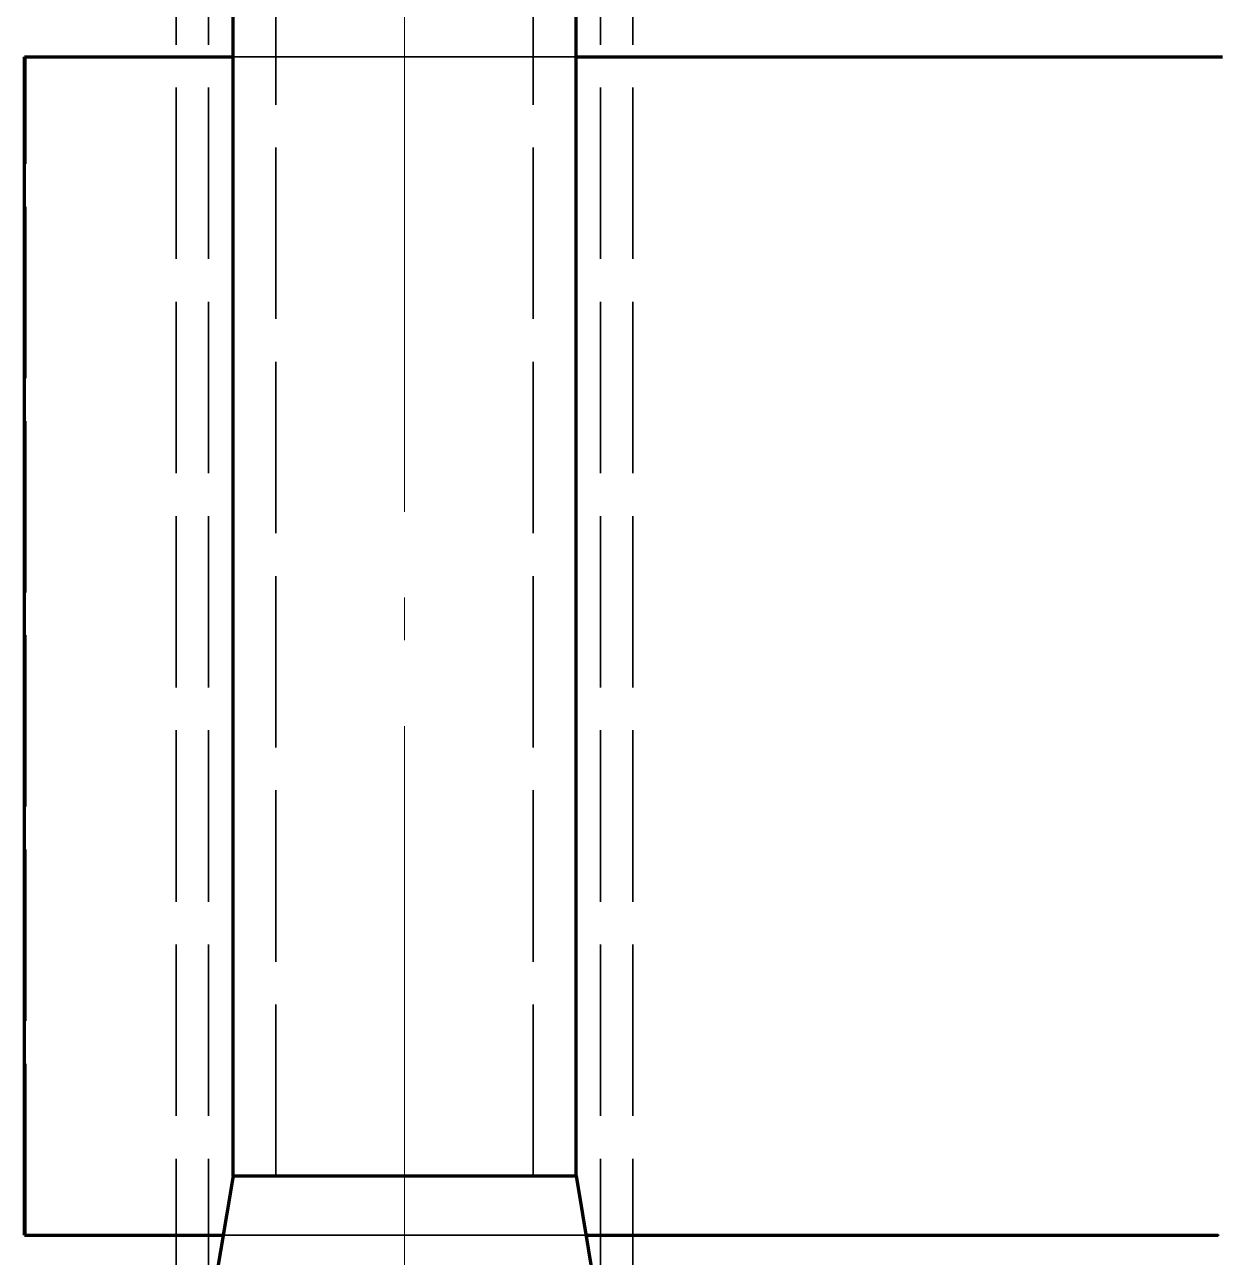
# Model space of a CAD drawing. Header units: millimetres. Extents: x 0 to 2382, y 0 to 420.
# Drawn here: x 307.55 to 335.33, y 190.93 to 219.7 of the extents above; entities that cross this region are included whole.
import ezdxf

# ---------------------------------------------------------------- set-up
doc = ezdxf.new("R2010")
doc.units = ezdxf.units.MM
doc.linetypes.add('IRAM-E-TRAZOS', pattern=[5, 4, -1])
doc.linetypes.add('IRAM-F-TRAZO-PUNTO', pattern=[20, 15, -2, 1, -2])
for name, color, linetype, lineweight in [('01-VISIBLE', 7, 'CONTINUOUS', 70), ('02-OCULTA', 4, 'IRAM-E-TRAZOS', 35), ('03-EJE', 1, 'IRAM-F-TRAZO-PUNTO', 18)]:
    doc.layers.add(name, color=color, linetype=linetype, lineweight=lineweight)

msp = doc.modelspace()

# ---------------------------------------------------------------- linework, layer by layer
at = {"layer": '01-VISIBLE'}
for p, q in [((312.412, 192.828), (312.412, 325.041)), ((320.412, 192.828), (320.412, 325.041)), ((307.548, 191.446), (307.548, 218.946)), ((312.412, 192.828), (309.912, 177.828)), ((320.412, 192.828), (322.912, 177.828))]:
    msp.add_line(p, q, dxfattribs=at)
for points in [[(307.548, 218.946), (307.804, 218.946), (308.06, 218.946), (308.316, 218.946), (308.572, 218.946), (308.828, 218.946), (309.084, 218.946), (309.34, 218.946), (309.596, 218.946), (309.852, 218.946), (310.108, 218.946), (310.364, 218.946), (310.62, 218.946), (310.876, 218.946), (311.132, 218.946), (311.388, 218.946), (311.644, 218.946), (311.9, 218.946), (312.156, 218.946), (312.412, 218.946)], [(320.412, 218.946), (320.663, 218.946), (320.915, 218.946), (321.166, 218.946), (321.417, 218.946), (321.669, 218.946), (321.92, 218.946), (322.172, 218.946), (322.423, 218.946), (322.675, 218.946), (322.926, 218.946), (323.177, 218.946), (323.429, 218.946), (323.68, 218.946), (323.932, 218.946), (324.183, 218.946), (324.435, 218.946), (324.686, 218.946), (324.938, 218.946), (325.189, 218.946), (325.44, 218.946), (325.692, 218.946), (325.943, 218.946), (326.195, 218.946), (326.446, 218.946), (326.698, 218.946), (326.949, 218.946), (327.2, 218.946), (327.452, 218.946), (327.703, 218.946), (327.955, 218.946), (328.206, 218.946), (328.458, 218.946), (328.709, 218.946), (328.961, 218.946), (329.212, 218.946), (329.463, 218.946), (329.715, 218.946), (329.966, 218.946), (330.218, 218.946), (330.469, 218.946), (330.721, 218.946), (330.972, 218.946), (331.223, 218.946), (331.475, 218.946), (331.726, 218.946), (331.978, 218.946), (332.229, 218.946), (332.481, 218.946), (332.732, 218.946), (332.983, 218.946), (333.235, 218.946), (333.486, 218.946), (333.738, 218.946), (333.989, 218.946), (334.241, 218.946), (334.492, 218.946), (334.744, 218.946), (334.995, 218.946), (335.246, 218.946), (335.498, 218.946)], [(312.412, 192.828), (312.678, 192.828), (312.945, 192.828), (313.212, 192.828), (313.478, 192.828), (313.745, 192.828), (314.012, 192.828), (314.278, 192.828), (314.545, 192.828), (314.812, 192.828), (315.078, 192.828), (315.345, 192.828), (315.612, 192.828), (315.878, 192.828), (316.145, 192.828), (316.412, 192.828)], [(316.412, 192.828), (316.662, 192.828), (316.912, 192.828), (317.162, 192.828), (317.412, 192.828), (317.662, 192.828), (317.912, 192.828), (318.162, 192.828), (318.412, 192.828), (318.662, 192.828), (318.912, 192.828), (319.162, 192.828), (319.412, 192.828), (319.662, 192.828), (319.912, 192.828), (320.162, 192.828), (320.412, 192.828)], [(307.548, 191.446), (307.806, 191.446), (308.063, 191.446), (308.321, 191.446), (308.578, 191.446), (308.835, 191.446), (309.093, 191.446), (309.35, 191.446), (309.607, 191.446), (309.865, 191.446), (310.122, 191.446), (310.38, 191.446), (310.637, 191.446), (310.894, 191.446), (311.152, 191.446), (311.409, 191.446), (311.667, 191.446), (311.924, 191.446), (312.181, 191.446)], [(320.642, 191.446), (320.892, 191.446), (321.142, 191.446), (321.392, 191.446), (321.642, 191.446), (321.892, 191.446), (322.142, 191.446), (322.392, 191.446), (322.642, 191.446), (322.892, 191.446), (323.142, 191.446), (323.392, 191.446), (323.643, 191.446), (323.893, 191.446), (324.143, 191.446), (324.393, 191.446), (324.643, 191.446), (324.893, 191.446), (325.143, 191.446), (325.393, 191.446), (325.643, 191.446), (325.893, 191.446), (326.143, 191.446), (326.393, 191.446), (326.643, 191.446), (326.893, 191.446), (327.143, 191.446), (327.393, 191.446), (327.643, 191.446), (327.893, 191.446), (328.143, 191.446), (328.393, 191.446), (328.644, 191.446), (328.894, 191.446), (329.144, 191.446), (329.394, 191.446), (329.644, 191.446), (329.894, 191.446), (330.144, 191.446), (330.394, 191.446), (330.644, 191.446), (330.894, 191.446), (331.144, 191.446), (331.394, 191.446), (331.644, 191.446), (331.894, 191.446), (332.144, 191.446), (332.394, 191.446), (332.644, 191.446), (332.894, 191.446), (333.144, 191.446), (333.394, 191.446), (333.644, 191.446), (333.895, 191.446), (334.145, 191.446), (334.395, 191.446), (334.645, 191.446), (334.895, 191.446), (335.145, 191.446), (335.395, 191.446)]]:
    msp.add_lwpolyline(points, dxfattribs=at)
at = {"layer": '02-OCULTA'}
for p, q in [((311.087, 179.228), (311.087, 346.966)), ((311.837, 179.228), (311.837, 346.966)), ((320.987, 179.228), (320.987, 346.966)), ((321.737, 179.228), (321.737, 346.966)), ((313.412, 192.828), (313.412, 325.041)), ((319.412, 192.828), (319.412, 325.041)), ((307.576, 218.946), (307.548, 218.946)), ((307.576, 191.446), (307.576, 218.946)), ((307.576, 191.446), (307.548, 191.446))]:
    msp.add_line(p, q, dxfattribs=at)
for points in [[(307.576, 218.946), (307.827, 218.946), (308.078, 218.946), (308.329, 218.946), (308.58, 218.946), (308.83, 218.946), (309.081, 218.946), (309.332, 218.946), (309.583, 218.946), (309.834, 218.946), (310.085, 218.946), (310.335, 218.946), (310.586, 218.946), (310.837, 218.946), (311.088, 218.946), (311.339, 218.946), (311.59, 218.946), (311.84, 218.946), (312.091, 218.946), (312.342, 218.946), (312.593, 218.946), (312.844, 218.946), (313.094, 218.946), (313.345, 218.946), (313.596, 218.946), (313.847, 218.946), (314.098, 218.946), (314.349, 218.946), (314.599, 218.946), (314.85, 218.946), (315.101, 218.946), (315.352, 218.946), (315.603, 218.946), (315.854, 218.946), (316.104, 218.946), (316.355, 218.946), (316.606, 218.946), (316.857, 218.946), (317.108, 218.946), (317.359, 218.946), (317.609, 218.946), (317.86, 218.946), (318.111, 218.946), (318.362, 218.946), (318.613, 218.946), (318.864, 218.946), (319.114, 218.946), (319.365, 218.946), (319.616, 218.946), (319.867, 218.946), (320.118, 218.946), (320.369, 218.946), (320.619, 218.946), (320.87, 218.946), (321.121, 218.946), (321.372, 218.946), (321.623, 218.946), (321.873, 218.946), (322.124, 218.946), (322.375, 218.946), (322.626, 218.946), (322.877, 218.946), (323.128, 218.946), (323.378, 218.946), (323.629, 218.946), (323.88, 218.946), (324.131, 218.946), (324.382, 218.946), (324.633, 218.946), (324.883, 218.946), (325.134, 218.946), (325.385, 218.946), (325.636, 218.946), (325.887, 218.946), (326.138, 218.946), (326.388, 218.946), (326.639, 218.946), (326.89, 218.946), (327.141, 218.946), (327.392, 218.946), (327.643, 218.946), (327.893, 218.946), (328.144, 218.946), (328.395, 218.946), (328.646, 218.946), (328.897, 218.946), (329.148, 218.946), (329.398, 218.946), (329.649, 218.946), (329.9, 218.946), (330.151, 218.946), (330.402, 218.946), (330.653, 218.946), (330.903, 218.946), (331.154, 218.946), (331.405, 218.946), (331.656, 218.946), (331.907, 218.946), (332.157, 218.946), (332.408, 218.946), (332.659, 218.946), (332.91, 218.946), (333.161, 218.946), (333.412, 218.946), (333.662, 218.946), (333.913, 218.946), (334.164, 218.946), (334.415, 218.946), (334.666, 218.946), (334.917, 218.946), (335.167, 218.946), (335.418, 218.946)], [(312.412, 218.946), (312.662, 218.946), (312.912, 218.946), (313.162, 218.946), (313.412, 218.946), (313.662, 218.946), (313.912, 218.946), (314.162, 218.946), (314.412, 218.946), (314.662, 218.946), (314.912, 218.946), (315.162, 218.946), (315.412, 218.946), (315.662, 218.946), (315.912, 218.946), (316.162, 218.946), (316.412, 218.946), (316.662, 218.946), (316.912, 218.946), (317.162, 218.946), (317.412, 218.946), (317.662, 218.946), (317.912, 218.946), (318.162, 218.946), (318.412, 218.946), (318.662, 218.946), (318.912, 218.946), (319.162, 218.946), (319.412, 218.946), (319.662, 218.946), (319.912, 218.946), (320.162, 218.946), (320.412, 218.946)], [(316.412, 192.828), (316.162, 192.828), (315.912, 192.828), (315.662, 192.828), (315.412, 192.828), (315.162, 192.828), (314.912, 192.828), (314.662, 192.828), (314.412, 192.828), (314.162, 192.828), (313.912, 192.828), (313.662, 192.828), (313.412, 192.828), (313.162, 192.828), (312.912, 192.828), (312.662, 192.828), (312.412, 192.828)], [(316.412, 192.828), (316.162, 192.828), (315.912, 192.828), (315.662, 192.828), (315.412, 192.828), (315.162, 192.828), (314.912, 192.828), (314.662, 192.828), (314.412, 192.828), (314.162, 192.828), (313.912, 192.828), (313.662, 192.828), (313.412, 192.828)], [(313.412, 192.828), (313.662, 192.828), (313.912, 192.828), (314.162, 192.828), (314.412, 192.828), (314.662, 192.828), (314.912, 192.828), (315.162, 192.828), (315.412, 192.828), (315.662, 192.828), (315.912, 192.828), (316.162, 192.828), (316.412, 192.828), (316.662, 192.828), (316.912, 192.828), (317.162, 192.828), (317.412, 192.828), (317.662, 192.828), (317.912, 192.828), (318.162, 192.828), (318.412, 192.828), (318.662, 192.828), (318.912, 192.828), (319.162, 192.828), (319.412, 192.828)], [(320.412, 192.828), (320.145, 192.828), (319.878, 192.828), (319.612, 192.828), (319.345, 192.828), (319.078, 192.828), (318.812, 192.828), (318.545, 192.828), (318.278, 192.828), (318.012, 192.828), (317.745, 192.828), (317.478, 192.828), (317.212, 192.828), (316.945, 192.828), (316.678, 192.828), (316.412, 192.828)], [(319.412, 192.828), (319.139, 192.828), (318.866, 192.828), (318.593, 192.828), (318.321, 192.828), (318.048, 192.828), (317.775, 192.828), (317.503, 192.828), (317.23, 192.828), (316.957, 192.828), (316.684, 192.828), (316.412, 192.828)], [(307.576, 191.446), (307.827, 191.446), (308.078, 191.446), (308.329, 191.446), (308.58, 191.446), (308.83, 191.446), (309.081, 191.446), (309.332, 191.446), (309.583, 191.446), (309.834, 191.446), (310.085, 191.446), (310.335, 191.446), (310.586, 191.446), (310.837, 191.446), (311.088, 191.446), (311.339, 191.446), (311.59, 191.446), (311.84, 191.446), (312.091, 191.446), (312.342, 191.446), (312.593, 191.446), (312.844, 191.446), (313.094, 191.446), (313.345, 191.446), (313.596, 191.446), (313.847, 191.446), (314.098, 191.446), (314.349, 191.446), (314.599, 191.446), (314.85, 191.446), (315.101, 191.446), (315.352, 191.446), (315.603, 191.446), (315.854, 191.446), (316.104, 191.446), (316.355, 191.446), (316.606, 191.446), (316.857, 191.446), (317.108, 191.446), (317.359, 191.446), (317.609, 191.446), (317.86, 191.446), (318.111, 191.446), (318.362, 191.446), (318.613, 191.446), (318.864, 191.446), (319.114, 191.446), (319.365, 191.446), (319.616, 191.446), (319.867, 191.446), (320.118, 191.446), (320.369, 191.446), (320.619, 191.446), (320.87, 191.446), (321.121, 191.446), (321.372, 191.446), (321.623, 191.446), (321.873, 191.446), (322.124, 191.446), (322.375, 191.446), (322.626, 191.446), (322.877, 191.446), (323.128, 191.446), (323.378, 191.446), (323.629, 191.446), (323.88, 191.446), (324.131, 191.446), (324.382, 191.446), (324.633, 191.446), (324.883, 191.446), (325.134, 191.446), (325.385, 191.446), (325.636, 191.446), (325.887, 191.446), (326.138, 191.446), (326.388, 191.446), (326.639, 191.446), (326.89, 191.446), (327.141, 191.446), (327.392, 191.446), (327.643, 191.446), (327.893, 191.446), (328.144, 191.446), (328.395, 191.446), (328.646, 191.446), (328.897, 191.446), (329.148, 191.446), (329.398, 191.446), (329.649, 191.446), (329.9, 191.446), (330.151, 191.446), (330.402, 191.446), (330.653, 191.446), (330.903, 191.446), (331.154, 191.446), (331.405, 191.446), (331.656, 191.446), (331.907, 191.446), (332.157, 191.446), (332.408, 191.446), (332.659, 191.446), (332.91, 191.446), (333.161, 191.446), (333.412, 191.446), (333.662, 191.446), (333.913, 191.446), (334.164, 191.446), (334.415, 191.446), (334.666, 191.446), (334.917, 191.446), (335.167, 191.446), (335.418, 191.446)], [(312.181, 191.446), (312.438, 191.446), (312.694, 191.446), (312.951, 191.446), (313.207, 191.446), (313.463, 191.446), (313.72, 191.446), (313.976, 191.446), (314.232, 191.446), (314.489, 191.446), (314.745, 191.446), (315.002, 191.446), (315.258, 191.446), (315.514, 191.446), (315.771, 191.446), (316.027, 191.446), (316.283, 191.446), (316.54, 191.446), (316.796, 191.446), (317.053, 191.446), (317.309, 191.446), (317.565, 191.446), (317.822, 191.446), (318.078, 191.446), (318.335, 191.446), (318.591, 191.446), (318.847, 191.446), (319.104, 191.446), (319.36, 191.446), (319.616, 191.446), (319.873, 191.446), (320.129, 191.446), (320.386, 191.446), (320.642, 191.446)]]:
    msp.add_lwpolyline(points, dxfattribs=at)
at = {"layer": '03-EJE'}
msp.add_line((316.412, 168.328), (316.412, 376.471), dxfattribs=at)

doc.saveas('drawing.dxf')
